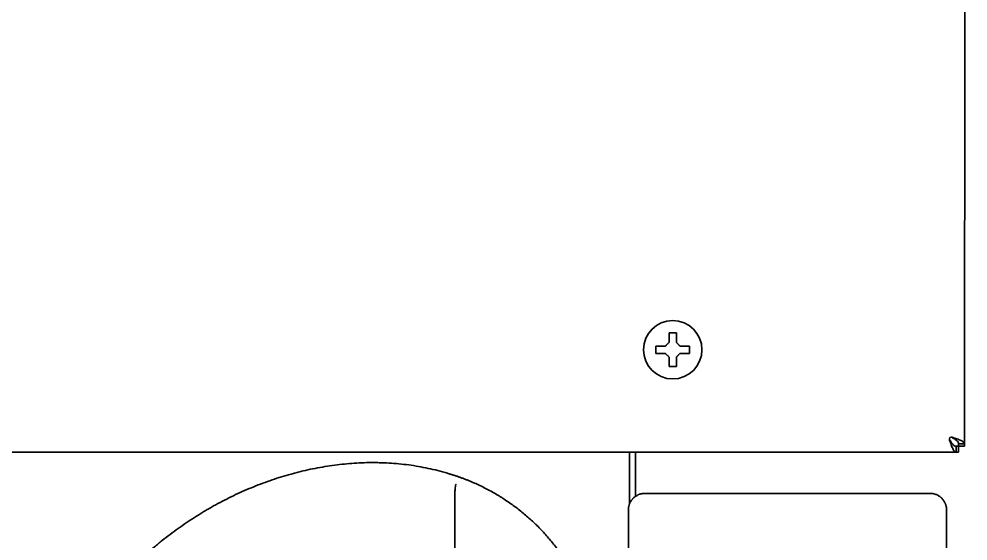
# Model space of a CAD drawing. Header units: inches. Extents: x 786 to 5593, y 691 to 5024.
# Drawn here: x 1517.4 to 1647.2, y 2847.4 to 2918.8 of the extents above; entities that cross this region are included whole.
import ezdxf

# ---------------------------------------------------------------- set-up
doc = ezdxf.new("R2010")
doc.units = ezdxf.units.IN
doc.layers.add('1', color=7, linetype='Continuous', true_color=0xffffff)
doc.layers.add('ORTHO$15', color=7, linetype='Continuous', true_color=0xffffff)

msp = doc.modelspace()

# ---------------------------------------------------------------- linework, layer by layer
at = {"layer": '1', "color": 7, "linetype": 'Continuous', "lineweight": 35}
for p, q in [((1647.22, 3482.86), (1646.72, 2860.7)), ((1606.32, 2875.86), (1606.82, 2875.86)), ((1606.82, 2875.86), (1607.32, 2875.86)), ((1606.82, 2871.26), (1606.32, 2871.26)), ((1607.32, 2871.26), (1606.82, 2871.26)), ((1645.92, 2860.36), (1645.58, 2860.36)), ((1645.92, 2860.36), (1645.58, 2860.36)), ((1645.92, 2860.7), (1645.92, 2860.36)), ((1645.92, 2860.36), (1646.72, 2860.36)), ((1645.92, 2860.36), (1645.92, 2859.56)), ((1646.72, 2860.7), (1646.72, 2860.36)), ((1645.58, 2859.56), (788.86, 2859.56)), ((1600.92, 2859.56), (1600.92, 2852.49)), ((1601.72, 2859.56), (1601.72, 2853.51)), ((1645.92, 2859.56), (1645.58, 2859.56)), ((1603.01, 2853.91), (1642.03, 2853.91)), ((1600.76, 2770.65), (1600.76, 2851.66)), ((1644.28, 2851.66), (1644.28, 2770.65))]:
    msp.add_line(p, q, dxfattribs=at)
msp.add_circle((1606.82, 2873.56), 4, dxfattribs=at)
msp.add_arc((1644.92, 2861.36), 0.25, 90, 180, dxfattribs=at)
for points, degree in [([(1606.32, 2874.56), (1606.32, 2874.61), (1606.32, 2874.72), (1606.32, 2874.88), (1606.32, 2875.04), (1606.32, 2875.19), (1606.32, 2875.35), (1606.32, 2875.5), (1606.32, 2875.67), (1606.32, 2875.79), (1606.32, 2875.86)], 3), ([(1605.82, 2874.06), (1605.85, 2874.08), (1605.9, 2874.13), (1605.97, 2874.21), (1606.04, 2874.28), (1606.11, 2874.35), (1606.18, 2874.42), (1606.25, 2874.49), (1606.3, 2874.53), (1606.32, 2874.56)], 3), ([(1607.32, 2874.56), (1607.34, 2874.53), (1607.39, 2874.49), (1607.46, 2874.41), (1607.53, 2874.34), (1607.61, 2874.27), (1607.68, 2874.2), (1607.75, 2874.13), (1607.8, 2874.08), (1607.82, 2874.06)], 3), ([(1604.52, 2873.06), (1604.52, 2873.22), (1604.52, 2873.56), (1604.52, 2873.89), (1604.52, 2874.06)], 3), ([(1605.82, 2873.06), (1605.77, 2873.06), (1605.66, 2873.06), (1605.5, 2873.06), (1605.34, 2873.06), (1605.18, 2873.06), (1605.03, 2873.06), (1604.87, 2873.06), (1604.71, 2873.06), (1604.58, 2873.06), (1604.52, 2873.06)], 3), ([(1606.32, 2872.56), (1606.3, 2872.58), (1606.25, 2872.63), (1606.18, 2872.7), (1606.11, 2872.77), (1606.03, 2872.84), (1605.96, 2872.91), (1605.89, 2872.98), (1605.84, 2873.03), (1605.82, 2873.06)], 3), ([(1607.82, 2873.06), (1607.79, 2873.03), (1607.74, 2872.98), (1607.67, 2872.91), (1607.6, 2872.83), (1607.53, 2872.76), (1607.46, 2872.69), (1607.39, 2872.63), (1607.34, 2872.58), (1607.32, 2872.56)], 3), ([(1607.82, 2874.06), (1607.87, 2874.06), (1607.98, 2874.06), (1608.14, 2874.06), (1608.3, 2874.06), (1608.46, 2874.06), (1608.61, 2874.06), (1608.77, 2874.06), (1608.93, 2874.06), (1609.06, 2874.06), (1609.12, 2874.06)], 3), ([(1609.12, 2874.06), (1609.12, 2873.89), (1609.12, 2873.56), (1609.12, 2873.22), (1609.12, 2873.06)], 3), ([(1607.32, 2872.56), (1607.32, 2872.5), (1607.32, 2872.39), (1607.32, 2872.23), (1607.32, 2872.07), (1607.32, 2871.92), (1607.32, 2871.77), (1607.32, 2871.61), (1607.32, 2871.44), (1607.32, 2871.32), (1607.32, 2871.26)], 3), ([(1644.67, 2861.36), (1644.67, 2861.31), (1644.68, 2861.25), (1644.69, 2861.21)], 3), ([(1645.58, 2859.56), (1645.58, 2860.36)], 1), ([(1645.92, 2860.7), (1646.72, 2860.7)], 1)]:
    msp.add_open_spline(points, degree=degree, dxfattribs=at)
for points, knots in [([(1607.32, 2875.86), (1607.32, 2875.65), (1607.32, 2875.44), (1607.32, 2875.12), (1607.32, 2875.01), (1607.32, 2874.79), (1607.32, 2874.67), (1607.32, 2874.56)], [0, 0, 0, 0, 0.5, 0.5, 0.75, 0.75, 1, 1, 1, 1]), ([(1604.52, 2874.06), (1604.72, 2874.06), (1604.93, 2874.06), (1605.26, 2874.06), (1605.37, 2874.06), (1605.59, 2874.06), (1605.7, 2874.06), (1605.82, 2874.06)], [0, 0, 0, 0, 0.5, 0.5, 0.75, 0.75, 1, 1, 1, 1]), ([(1609.12, 2873.06), (1608.92, 2873.06), (1608.71, 2873.06), (1608.38, 2873.06), (1608.27, 2873.06), (1608.05, 2873.06), (1607.94, 2873.06), (1607.82, 2873.06)], [0, 0, 0, 0, 0.5, 0.5, 0.75, 0.75, 1, 1, 1, 1]), ([(1606.32, 2871.26), (1606.32, 2871.46), (1606.32, 2871.67), (1606.32, 2871.99), (1606.32, 2872.1), (1606.32, 2872.33), (1606.32, 2872.44), (1606.32, 2872.56)], [0, 0, 0, 0, 0.5, 0.5, 0.75, 0.75, 1, 1, 1, 1]), ([(1644.67, 2861.36), (1644.67, 2861.35), (1644.67, 2861.35), (1644.67, 2861.34), (1644.67, 2861.34), (1644.67, 2861.33), (1644.67, 2861.33), (1644.67, 2861.32), (1644.68, 2861.31), (1644.68, 2861.31), (1644.68, 2861.3), (1644.68, 2861.3), (1644.68, 2861.29), (1644.69, 2861.28), (1644.69, 2861.28), (1644.69, 2861.28), (1644.69, 2861.27)], [0, 0, 0, 0, 0.071002, 0.141634, 0.212004, 0.282223, 0.352399, 0.422644, 0.493068, 0.56378, 0.634888, 0.706499, 0.778715, 0.851639, 0.925369, 1, 1, 1, 1]), ([(1644.92, 2861.61), (1644.92, 2861.61), (1644.93, 2861.61), (1644.94, 2861.61), (1644.95, 2861.61), (1644.96, 2861.6), (1644.97, 2861.6), (1644.99, 2861.6), (1645, 2861.6), (1645.01, 2861.6), (1645.02, 2861.6), (1645.03, 2861.59), (1645.04, 2861.59), (1645.05, 2861.59), (1645.06, 2861.59), (1645.07, 2861.58), (1645.07, 2861.58)], [0, 0, 0, 0, 0.073473, 0.146486, 0.219075, 0.291275, 0.363122, 0.434652, 0.505902, 0.57691, 0.647713, 0.71835, 0.788858, 0.859277, 0.929644, 1, 1, 1, 1]), ([(1645, 2861.58), (1645.13, 2861.51), (1645.25, 2861.44), (1645.47, 2861.29), (1645.57, 2861.21), (1645.74, 2861.07), (1645.81, 2860.99), (1645.9, 2860.85), (1645.92, 2860.77), (1645.92, 2860.7)], [0, 0, 0, 0, 0.25, 0.25, 0.5, 0.5, 0.75, 0.75, 1, 1, 1, 1]), ([(1645.07, 2861.58), (1645.18, 2861.55), (1645.29, 2861.51), (1645.51, 2861.44), (1645.61, 2861.4), (1645.81, 2861.32), (1645.91, 2861.29), (1646.09, 2861.21), (1646.17, 2861.18), (1646.32, 2861.1), (1646.39, 2861.07), (1646.51, 2860.99), (1646.56, 2860.96), (1646.64, 2860.88), (1646.67, 2860.85), (1646.71, 2860.77), (1646.72, 2860.73), (1646.72, 2860.7)], [0, 0, 0, 0, 0.125, 0.125, 0.25, 0.25, 0.375, 0.375, 0.5, 0.5, 0.625, 0.625, 0.75, 0.75, 0.875, 0.875, 1, 1, 1, 1]), ([(1644.69, 2861.27), (1644.73, 2861.21), (1644.77, 2861.15), (1644.84, 2861.03), (1644.88, 2860.97), (1644.95, 2860.86), (1644.99, 2860.81), (1645.06, 2860.71), (1645.1, 2860.66), (1645.17, 2860.58), (1645.21, 2860.54), (1645.28, 2860.48), (1645.32, 2860.45), (1645.39, 2860.4), (1645.43, 2860.39), (1645.51, 2860.36), (1645.54, 2860.36), (1645.58, 2860.36)], [0, 0, 0, 0, 0.125, 0.125, 0.25, 0.25, 0.375, 0.375, 0.5, 0.5, 0.625, 0.625, 0.75, 0.75, 0.875, 0.875, 1, 1, 1, 1]), ([(1644.69, 2861.21), (1644.77, 2860.99), (1644.84, 2860.77), (1644.99, 2860.37), (1645.06, 2860.18), (1645.21, 2859.88), (1645.28, 2859.76), (1645.43, 2859.6), (1645.51, 2859.56), (1645.58, 2859.56)], [0, 0, 0, 0, 0.25, 0.25, 0.5, 0.5, 0.75, 0.75, 1, 1, 1, 1]), ([(1600.76, 2851.66), (1600.76, 2851.7), (1600.76, 2851.74), (1600.77, 2851.81), (1600.77, 2851.85), (1600.78, 2851.92), (1600.78, 2851.96), (1600.79, 2852.03), (1600.8, 2852.07), (1600.81, 2852.12), (1600.81, 2852.14), (1600.82, 2852.18), (1600.83, 2852.19), (1600.84, 2852.25), (1600.85, 2852.28), (1600.87, 2852.35), (1600.88, 2852.39), (1600.9, 2852.44), (1600.91, 2852.46), (1600.92, 2852.49), (1600.93, 2852.51), (1600.96, 2852.59), (1600.99, 2852.66), (1601.06, 2852.79), (1601.1, 2852.85), (1601.18, 2852.97), (1601.23, 2853.03), (1601.3, 2853.12), (1601.32, 2853.15), (1601.36, 2853.19), (1601.37, 2853.2), (1601.4, 2853.23), (1601.41, 2853.24), (1601.47, 2853.31), (1601.53, 2853.36), (1601.64, 2853.45), (1601.7, 2853.49), (1601.82, 2853.57), (1601.89, 2853.61), (1601.98, 2853.66), (1602.02, 2853.68), (1602.08, 2853.71), (1602.12, 2853.73), (1602.18, 2853.76), (1602.22, 2853.77), (1602.27, 2853.79), (1602.29, 2853.79), (1602.32, 2853.81), (1602.34, 2853.81), (1602.38, 2853.82), (1602.39, 2853.83), (1602.43, 2853.84), (1602.45, 2853.84), (1602.5, 2853.86), (1602.54, 2853.86), (1602.65, 2853.88), (1602.72, 2853.9), (1602.86, 2853.91), (1602.94, 2853.91), (1603.01, 2853.91)], [0, 0, 0, 0, 0.03125, 0.03125, 0.0625, 0.0625, 0.09375, 0.09375, 0.125, 0.125, 0.140625, 0.140625, 0.15625, 0.15625, 0.1875, 0.1875, 0.21875, 0.21875, 0.234375, 0.234375, 0.25, 0.25, 0.3125, 0.3125, 0.375, 0.375, 0.4375, 0.4375, 0.46875, 0.46875, 0.484375, 0.484375, 0.5, 0.5, 0.5625, 0.5625, 0.625, 0.625, 0.6875, 0.6875, 0.71875, 0.71875, 0.75, 0.75, 0.78125, 0.78125, 0.796875, 0.796875, 0.8125, 0.8125, 0.828125, 0.828125, 0.84375, 0.84375, 0.875, 0.875, 0.9375, 0.9375, 1, 1, 1, 1]), ([(1642.03, 2853.91), (1642.06, 2853.91), (1642.1, 2853.91), (1642.18, 2853.91), (1642.21, 2853.91), (1642.29, 2853.9), (1642.32, 2853.89), (1642.4, 2853.88), (1642.43, 2853.88), (1642.49, 2853.87), (1642.5, 2853.86), (1642.54, 2853.85), (1642.56, 2853.85), (1642.61, 2853.84), (1642.65, 2853.83), (1642.72, 2853.81), (1642.75, 2853.79), (1642.82, 2853.77), (1642.86, 2853.76), (1642.96, 2853.71), (1643.02, 2853.68), (1643.15, 2853.61), (1643.22, 2853.58), (1643.34, 2853.49), (1643.4, 2853.45), (1643.48, 2853.38), (1643.51, 2853.36), (1643.55, 2853.32), (1643.57, 2853.31), (1643.59, 2853.28), (1643.61, 2853.27), (1643.67, 2853.2), (1643.72, 2853.15), (1643.81, 2853.03), (1643.86, 2852.98), (1643.94, 2852.85), (1643.98, 2852.79), (1644.03, 2852.69), (1644.04, 2852.66), (1644.08, 2852.59), (1644.09, 2852.56), (1644.12, 2852.49), (1644.13, 2852.46), (1644.15, 2852.41), (1644.16, 2852.39), (1644.17, 2852.35), (1644.18, 2852.34), (1644.19, 2852.3), (1644.19, 2852.28), (1644.2, 2852.25), (1644.21, 2852.23), (1644.22, 2852.17), (1644.23, 2852.14), (1644.25, 2852.03), (1644.26, 2851.96), (1644.27, 2851.81), (1644.28, 2851.74), (1644.28, 2851.66)], [0, 0, 0, 0, 0.03125, 0.03125, 0.0625, 0.0625, 0.09375, 0.09375, 0.125, 0.125, 0.140625, 0.140625, 0.15625, 0.15625, 0.1875, 0.1875, 0.21875, 0.21875, 0.25, 0.25, 0.3125, 0.3125, 0.375, 0.375, 0.4375, 0.4375, 0.46875, 0.46875, 0.484375, 0.484375, 0.5, 0.5, 0.5625, 0.5625, 0.625, 0.625, 0.6875, 0.6875, 0.71875, 0.71875, 0.75, 0.75, 0.78125, 0.78125, 0.796875, 0.796875, 0.8125, 0.8125, 0.828125, 0.828125, 0.84375, 0.84375, 0.875, 0.875, 0.9375, 0.9375, 1, 1, 1, 1])]:
    msp.add_open_spline(points, degree=3, knots=knots, dxfattribs=at)
at = {"layer": 'ORTHO$15', "color": 7, "linetype": 'Continuous', "lineweight": 35, "extrusion": (0, 1, 0)}
msp.add_line((1577.02, 2845.81), (1577.02, 2853.74), dxfattribs=at)
at = {"layer": 'ORTHO$15', "color": 7, "linetype": 'Continuous', "lineweight": 35}
for points, knots in [([(1576.33, 2856.56), (1575.46, 2856.83), (1574.58, 2857.07), (1573.26, 2857.36), (1572.82, 2857.45), (1571.93, 2857.61), (1571.49, 2857.69), (1570.15, 2857.88), (1569.26, 2857.97), (1567.9, 2858.07), (1567.45, 2858.09), (1566.88, 2858.11), (1566.77, 2858.11), (1566.54, 2858.11), (1566.2, 2858.12), (1565.86, 2858.12), (1564.73, 2858.12), (1563.83, 2858.08), (1562.03, 2857.95), (1561.14, 2857.85), (1559.36, 2857.6), (1558.47, 2857.45), (1557.14, 2857.18), (1556.7, 2857.08), (1556.04, 2856.93), (1555.82, 2856.87), (1555.49, 2856.79), (1555.38, 2856.76), (1555.16, 2856.7), (1554.17, 2856.44), (1553.2, 2856.15), (1551.49, 2855.58), (1550.65, 2855.27), (1548.98, 2854.61), (1548.15, 2854.26), (1546.52, 2853.5), (1545.72, 2853.1), (1544.52, 2852.46), (1544.12, 2852.25), (1543.53, 2851.91), (1543.34, 2851.8), (1542.95, 2851.57), (1542.75, 2851.46), (1541.78, 2850.87), (1541.02, 2850.38), (1539.52, 2849.37), (1538.78, 2848.85), (1537.7, 2848.03), (1537.34, 2847.75), (1536.9, 2847.4), (1536.81, 2847.33), (1536.63, 2847.18), (1536.55, 2847.11), (1536.28, 2846.9), (1536.11, 2846.75), (1535.24, 2846.02), (1534.57, 2845.42), (1533.26, 2844.19), (1531.98, 2842.93), (1530.77, 2841.61), (1529.59, 2840.25), (1529.02, 2839.56), (1527.92, 2838.14), (1527.39, 2837.42), (1526.74, 2836.49), (1526.55, 2836.21), (1526.36, 2835.92), (1526.24, 2835.74), (1526.17, 2835.64), (1525.86, 2835.17), (1525.62, 2834.78), (1524.91, 2833.63), (1524.47, 2832.85), (1523.62, 2831.27), (1523.22, 2830.48), (1522.47, 2828.86), (1522.12, 2828.04), (1521.46, 2826.38), (1521.16, 2825.54), (1520.61, 2823.84), (1520.36, 2822.98), (1520.03, 2821.67), (1519.93, 2821.23), (1519.78, 2820.57), (1519.74, 2820.35), (1519.67, 2820.01), (1519.65, 2819.9), (1519.61, 2819.68), (1519.59, 2819.57), (1519.4, 2818.56), (1519.28, 2817.67), (1519.08, 2815.87), (1519.02, 2814.97), (1518.98, 2813.63), (1518.97, 2813.18), (1518.98, 2812.28), (1518.99, 2811.83), (1519.05, 2810.47), (1519.13, 2809.57), (1519.25, 2808.67)], [0, 0, 0, 0, 0.03125, 0.03125, 0.046875, 0.046875, 0.0625, 0.0625, 0.09375, 0.09375, 0.109375, 0.109375, 0.113281, 0.113281, 0.117188, 0.125, 0.125, 0.15625, 0.15625, 0.1875, 0.1875, 0.21875, 0.21875, 0.234375, 0.234375, 0.242188, 0.242188, 0.246094, 0.246094, 0.25, 0.28125, 0.28125, 0.3125, 0.3125, 0.34375, 0.34375, 0.375, 0.375, 0.390625, 0.390625, 0.398438, 0.398438, 0.40625, 0.40625, 0.4375, 0.4375, 0.46875, 0.46875, 0.484375, 0.484375, 0.488281, 0.488281, 0.492188, 0.492188, 0.5, 0.5, 0.53125, 0.53125, 0.5625, 0.59375, 0.59375, 0.625, 0.625, 0.65625, 0.65625, 0.664063, 0.667969, 0.667969, 0.671875, 0.671875, 0.6875, 0.6875, 0.71875, 0.71875, 0.75, 0.75, 0.78125, 0.78125, 0.8125, 0.8125, 0.84375, 0.84375, 0.859375, 0.859375, 0.867188, 0.867188, 0.871094, 0.871094, 0.875, 0.875, 0.90625, 0.90625, 0.9375, 0.9375, 0.953125, 0.953125, 0.96875, 0.96875, 1, 1, 1, 1]), ([(1576.33, 2856.56), (1576.36, 2856.55), (1576.4, 2856.54), (1576.48, 2856.52), (1576.52, 2856.51), (1576.65, 2856.47), (1576.75, 2856.44), (1576.87, 2856.4), (1576.9, 2856.39), (1576.95, 2856.37), (1576.98, 2856.37), (1577.06, 2856.34), (1577.12, 2856.32), (1577.29, 2856.26), (1577.4, 2856.23), (1577.59, 2856.16), (1577.65, 2856.14), (1577.74, 2856.11), (1577.77, 2856.1), (1577.84, 2856.07), (1577.87, 2856.06), (1578.03, 2856), (1578.16, 2855.95), (1578.43, 2855.85), (1578.56, 2855.8), (1578.76, 2855.72), (1578.83, 2855.69), (1578.97, 2855.64), (1579.03, 2855.61), (1579.1, 2855.58)], [0, 0, 0, 0, 0.0625, 0.0625, 0.125, 0.125, 0.25, 0.25, 0.28125, 0.28125, 0.3125, 0.3125, 0.375, 0.375, 0.5, 0.5, 0.5625, 0.5625, 0.59375, 0.59375, 0.625, 0.625, 0.75, 0.75, 0.875, 0.875, 0.9375, 0.9375, 1, 1, 1, 1]), ([(1579.1, 2855.58), (1578.56, 2855.81), (1578.01, 2856.01), (1577.18, 2856.3), (1576.86, 2856.41), (1576.6, 2856.48)], [0, 0, 0, 0, 0.582157, 0.582157, 1, 1, 1, 1]), ([(1577.02, 2853.74), (1577.02, 2853.95), (1577.03, 2854.16), (1577.05, 2854.47), (1577.06, 2854.57), (1577.08, 2854.78), (1577.1, 2854.88), (1577.11, 2854.99)], [0, 0, 0, 0, 0.5, 0.5, 0.75, 0.75, 1, 1, 1, 1]), ([(1577.11, 2854.99), (1577.12, 2855.01), (1577.12, 2855.03), (1577.13, 2855.06), (1577.13, 2855.07), (1577.14, 2855.08), (1577.14, 2855.09), (1577.15, 2855.11), (1577.15, 2855.11), (1577.16, 2855.12), (1577.16, 2855.12), (1577.16, 2855.13), (1577.17, 2855.13), (1577.17, 2855.14), (1577.18, 2855.14), (1577.19, 2855.14), (1577.19, 2855.14), (1577.19, 2855.13), (1577.2, 2855.13), (1577.2, 2855.13)], [0, 0, 0, 0, 0.25, 0.25, 0.375, 0.375, 0.5, 0.5, 0.625, 0.625, 0.6875, 0.6875, 0.75, 0.75, 0.875, 0.875, 0.9375, 0.9375, 1, 1, 1, 1]), ([(1579.1, 2855.58), (1579.63, 2855.36), (1580.14, 2855.13), (1581.16, 2854.63), (1581.66, 2854.37), (1582.4, 2853.95), (1582.77, 2853.74), (1583.13, 2853.52), (1583.37, 2853.37), (1583.49, 2853.29), (1584.09, 2852.91), (1585.03, 2852.27), (1585.92, 2851.58), (1586.79, 2850.86), (1587.22, 2850.49), (1587.74, 2850.01), (1587.84, 2849.91), (1588.05, 2849.72), (1588.15, 2849.62), (1588.45, 2849.32), (1588.65, 2849.12), (1589.24, 2848.5), (1589.61, 2848.08), (1589.98, 2847.64)], [0, 0, 0, 0, 0.125, 0.125, 0.25, 0.25, 0.3125, 0.34375, 0.34375, 0.375, 0.375, 0.5, 0.625, 0.625, 0.75, 0.75, 0.78125, 0.78125, 0.8125, 0.8125, 0.875, 0.875, 1, 1, 1, 1]), ([(1589.98, 2847.64), (1590.35, 2847.21), (1590.7, 2846.76), (1591.37, 2845.85), (1592.01, 2844.92), (1592.88, 2843.48), (1593.41, 2842.48), (1593.78, 2841.71), (1593.9, 2841.46), (1594.08, 2841.07), (1594.14, 2840.94), (1594.25, 2840.68), (1594.53, 2840.03), (1594.78, 2839.36), (1595.06, 2838.56), (1595.15, 2838.29), (1595.32, 2837.75), (1595.41, 2837.48), (1595.64, 2836.66), (1595.78, 2836.11), (1595.91, 2835.55)], [0, 0, 0, 0, 0.125, 0.125, 0.25, 0.375, 0.5, 0.5, 0.5625, 0.5625, 0.59375, 0.59375, 0.625, 0.75, 0.75, 0.8125, 0.8125, 0.875, 0.875, 1, 1, 1, 1])]:
    msp.add_open_spline(points, degree=3, knots=knots, dxfattribs=at)

doc.saveas('drawing.dxf')
